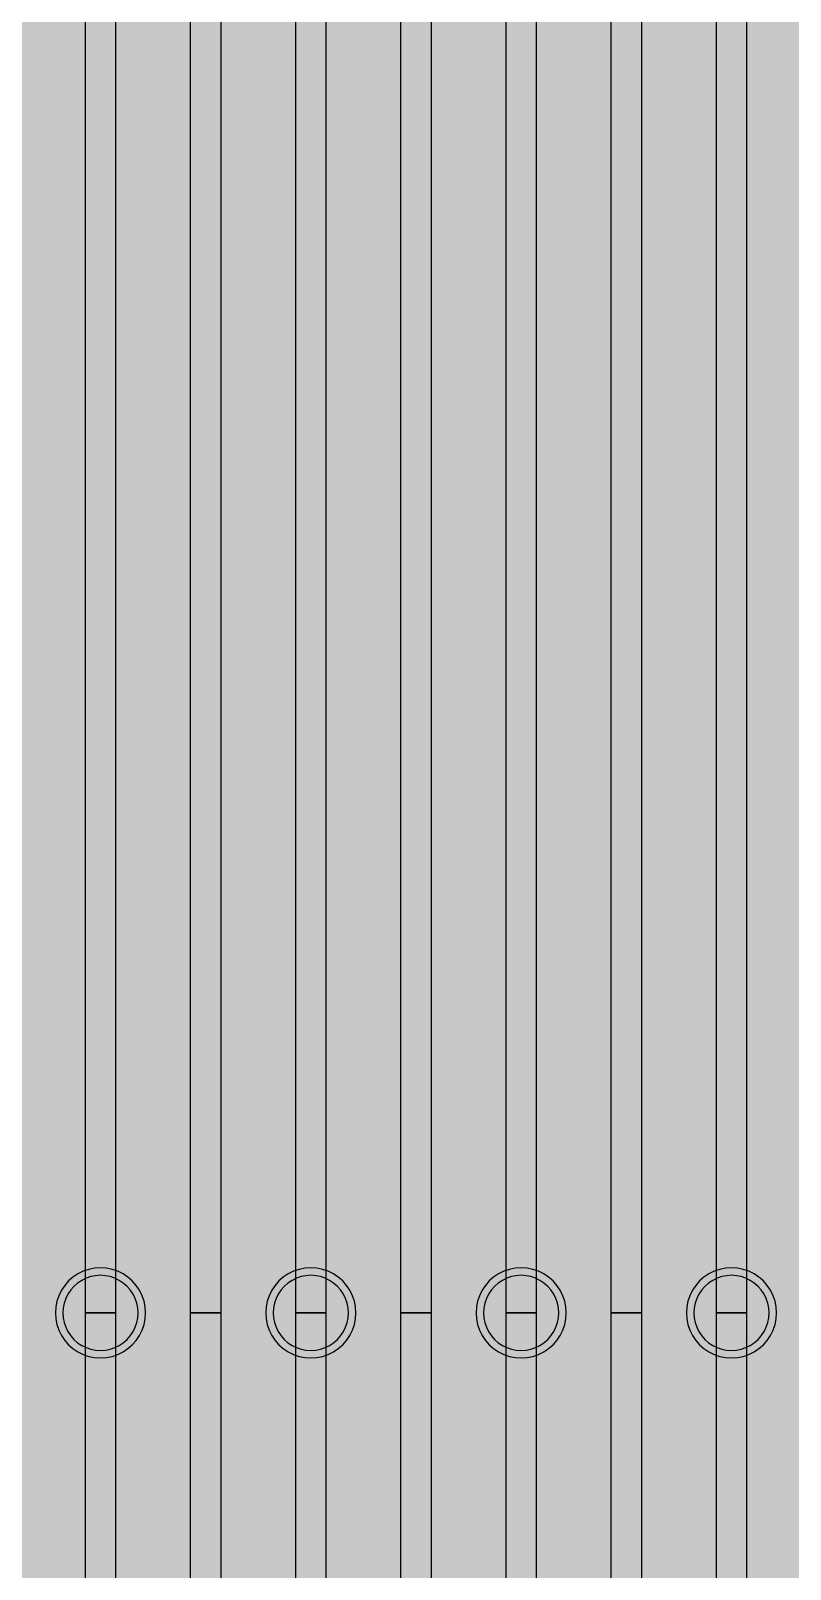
# Model space of a CAD drawing. Header units: metres. Extents: x -7231 to 10969, y -37556 to 1873.
# Drawn here: x 3988.9 to 4039.4, y -16649 to -16546.6 of the extents above; entities that cross this region are included whole.
import ezdxf

# ---------------------------------------------------------------- set-up
doc = ezdxf.new("R2010")
doc.units = ezdxf.units.M
for name, color, linetype in [('Metal1', 4, 'CONTINUOUS'), ('Metal2', 3, 'CONTINUOUS'), ('Polyimide', 7, 'CONTINUOUS')]:
    doc.layers.add(name, color=color, linetype=linetype)

msp = doc.modelspace()

# ---------------------------------------------------------------- hatches: boundary and pattern name
at = {"layer": 'Polyimide'}
msp.add_hatch(color=7, dxfattribs=at).paths.add_polyline_path([(4065.69, -468), (4066.67, -501.99), (4068.51, -535.99), (4071.41, -569.99), (4075.54, -603.99), (4081.04, -637.99), (4088.01, -671.99), (4096.52, -705.98), (4106.62, -739.98), (4118.33, -773.98), (4131.63, -807.98), (4146.49, -841.98), (4162.87, -875.98), (4180.68, -909.97), (4199.83, -943.97), (4220.22, -977.97), (4241.73, -1011.97), (4264.21, -1045.97), (4287.52, -1079.96), (4311.51, -1113.96), (4336.01, -1147.96), (4360.86, -1181.96), (4385.88, -1215.96), (4410.89, -1249.96), (4435.74, -1283.95), (4460.24, -1317.95), (4484.23, -1351.95), (4507.54, -1385.95), (4530.02, -1419.95), (4551.53, -1453.94), (4571.92, -1487.94), (4591.07, -1521.94), (4608.88, -1555.94), (4625.26, -1589.94), (4640.12, -1623.94), (4653.42, -1657.93), (4665.13, -1691.93), (4675.23, -1725.93), (4683.74, -1759.93), (4690.71, -1793.93), (4696.21, -1827.93), (4700.34, -1861.92), (4703.24, -1895.92), (4705.08, -1929.92), (4706.06, -1963.92), (4706.44, -1997.92), (4706.5, -2031.91), (4706.5, -4793.02), (4709.95, -4838.39), (4720.22, -4882.71), (4737.08, -4924.98), (4760.13, -4964.2), (4788.85, -4999.49), (4822.58, -5030.03), (4860.53, -5055.12), (4901.85, -5074.18), (4901.85, -5074.18), (4970.68, -5105.23), (5034.7, -5145.26), (5092.76, -5193.54), (5143.8, -5249.19), (5186.89, -5311.2), (5221.24, -5378.44), (5246.23, -5449.69), (5261.41, -5523.66), (5266.5, -5599), (5261.41, -5674.34), (5246.23, -5748.31), (5221.24, -5819.56), (5186.89, -5886.8), (5143.8, -5948.81), (5092.76, -6004.46), (5034.7, -6052.74), (4970.68, -6092.77), (4901.85, -6123.82), (4860.53, -6142.88), (4822.58, -6167.97), (4788.85, -6198.51), (4760.13, -6233.8), (4737.08, -6273.02), (4720.22, -6315.29), (4709.95, -6359.61), (4706.5, -6404.98), (4706.5, -9221.52), (4709.95, -9266.88), (4720.22, -9311.21), (4737.08, -9353.47), (4760.13, -9392.7), (4788.85, -9427.98), (4822.58, -9458.52), (4860.53, -9483.61), (4901.85, -9502.67), (4970.68, -9533.72), (5034.7, -9573.75), (5092.76, -9622.03), (5143.8, -9677.68), (5186.89, -9739.69), (5221.24, -9806.94), (5246.23, -9878.19), (5261.41, -9952.16), (5266.5, -10027.49), (5261.41, -10102.83), (5246.23, -10176.8), (5221.24, -10248.05), (5186.89, -10315.3), (5143.8, -10377.31), (5092.76, -10432.96), (5034.7, -10481.24), (4970.68, -10521.27), (4901.85, -10552.32), (4860.53, -10571.38), (4822.58, -10596.46), (4788.85, -10627), (4760.13, -10662.29), (4737.08, -10701.52), (4720.22, -10743.78), (4709.95, -10788.1), (4706.5, -10833.47), (4706.5, -13650.01), (4709.95, -13695.38), (4720.22, -13739.7), (4737.08, -13781.96), (4760.13, -13821.19), (4788.85, -13856.48), (4822.58, -13887.02), (4860.53, -13912.11), (4901.85, -13931.17), (4970.68, -13962.22), (5034.7, -14002.25), (5092.76, -14050.53), (5143.8, -14106.18), (5186.89, -14168.19), (5221.24, -14235.43), (5246.23, -14306.68), (5261.41, -14380.65), (5266.5, -14455.99), (5261.41, -14531.33), (5246.23, -14605.29), (5221.24, -14676.55), (5186.89, -14743.79), (5143.8, -14805.8), (5092.76, -14861.45), (5034.7, -14909.73), (4970.68, -14949.76), (4901.85, -14980.81), (4860.53, -14999.87), (4822.58, -15024.96), (4788.85, -15055.5), (4760.13, -15090.79), (4737.08, -15130.01), (4720.22, -15172.27), (4709.95, -15216.6), (4706.5, -15261.97), (4706.5, -15455.99), (4720.95, -15750.04), (4764.14, -16041.26), (4835.68, -16326.84), (4934.86, -16604.04), (5060.74, -16870.18), (5212.09, -17122.7), (5387.47, -17359.17), (5585.18, -17577.31), (5803.32, -17775.02), (6039.79, -17950.4), (6292.31, -18101.75), (6558.45, -18227.63), (6835.65, -18326.81), (7121.23, -18398.34), (7412.45, -18441.54), (7706.5, -18455.99), (9969.01, -18455.99), (10047.42, -18459.84), (10125.08, -18471.36), (10201.23, -18490.44), (10275.15, -18516.89), (10346.12, -18550.45), (10413.46, -18590.81), (10476.52, -18637.58), (10534.69, -18690.3), (10587.41, -18748.47), (10634.18, -18811.53), (10674.54, -18878.87), (10708.11, -18949.84), (10734.56, -19023.76), (10753.63, -19099.92), (10765.15, -19177.58), (10769.01, -19255.99), (10769.01, -20895.8), (10730.24, -20951.41), (10694.6, -21009.08), (10662.21, -21068.63), (10633.17, -21129.89), (10607.55, -21192.66), (10585.45, -21256.74), (10566.93, -21321.96), (10552.05, -21388.09), (10540.84, -21454.95), (10533.35, -21522.33), (10529.6, -21590.02), (10529.6, -21657.81), (10533.35, -21725.5), (10540.84, -21792.87), (10552.05, -21859.73), (10566.93, -21925.87), (10585.45, -21991.08), (10607.55, -22055.17), (10633.17, -22117.94), (10662.21, -22179.19), (10694.6, -22238.74), (10730.24, -22296.41), (10769.01, -22352.03), (10769.01, -32454.24), (10728.74, -32510.49), (10691.72, -32568.92), (10658.05, -32629.35), (10627.85, -32691.58), (10601.2, -32755.42), (10578.21, -32820.67), (10558.93, -32887.1), (10543.44, -32954.52), (10531.77, -33022.71), (10523.97, -33091.44), (10520.07, -33160.51), (10520.07, -33229.69), (10523.97, -33298.75), (10531.77, -33367.49), (10543.44, -33435.67), (10558.93, -33503.09), (10578.21, -33569.53), (10601.2, -33634.77), (10627.85, -33698.61), (10658.05, -33760.85), (10691.72, -33821.28), (10728.74, -33879.71), (10769.01, -33935.96), (10769.01, -36556), (10765.15, -36634.41), (10753.63, -36712.07), (10734.56, -36788.23), (10708.11, -36862.15), (10674.54, -36933.12), (10634.18, -37000.46), (10587.41, -37063.51), (10534.69, -37121.69), (10476.52, -37174.41), (10413.46, -37221.18), (10346.12, -37261.54), (10275.15, -37295.1), (10201.23, -37321.55), (10125.08, -37340.63), (10047.42, -37352.15), (9969.01, -37356), (-6231.01, -37356), (-6309.42, -37352.15), (-6387.08, -37340.63), (-6463.23, -37321.55), (-6537.15, -37295.1), (-6608.12, -37261.54), (-6675.46, -37221.18), (-6738.52, -37174.41), (-6796.69, -37121.69), (-6849.41, -37063.51), (-6896.18, -37000.46), (-6936.54, -36933.12), (-6970.11, -36862.15), (-6996.56, -36788.23), (-7015.63, -36712.07), (-7027.15, -36634.41), (-7031.01, -36556), (-7031.01, -33936), (-6990.74, -33879.75), (-6953.7, -33821.31), (-6920.03, -33760.88), (-6889.82, -33698.64), (-6863.18, -33634.8), (-6840.18, -33569.55), (-6820.9, -33503.11), (-6805.4, -33435.69), (-6793.74, -33367.49), (-6785.94, -33298.75), (-6782.03, -33229.68), (-6782.03, -33160.5), (-6785.94, -33091.43), (-6793.74, -33022.69), (-6805.4, -32954.5), (-6820.9, -32887.07), (-6840.18, -32820.63), (-6863.18, -32755.39), (-6889.82, -32691.54), (-6920.03, -32629.3), (-6953.7, -32568.87), (-6990.74, -32510.43), (-7031.01, -32454.18), (-7031.01, -22364.83), (-6990.74, -22308.58), (-6953.7, -22250.14), (-6920.03, -22189.71), (-6889.82, -22127.47), (-6863.18, -22063.62), (-6840.18, -21998.38), (-6820.9, -21931.94), (-6805.4, -21864.51), (-6793.74, -21796.32), (-6785.94, -21727.58), (-6782.03, -21658.51), (-6782.03, -21589.33), (-6785.94, -21520.26), (-6793.74, -21451.52), (-6805.4, -21383.32), (-6820.9, -21315.9), (-6840.18, -21249.46), (-6863.18, -21184.21), (-6889.82, -21120.37), (-6920.03, -21058.13), (-6953.7, -20997.7), (-6990.74, -20939.26), (-7031.01, -20883.01), (-7031.01, -19255.99), (-7027.15, -19177.58), (-7015.63, -19099.92), (-6996.56, -19023.76), (-6970.11, -18949.84), (-6936.54, -18878.87), (-6896.18, -18811.53), (-6849.41, -18748.47), (-6796.69, -18690.3), (-6738.52, -18637.58), (-6675.46, -18590.81), (-6608.12, -18550.45), (-6537.15, -18516.89), (-6463.23, -18490.44), (-6387.08, -18471.36), (-6309.42, -18459.84), (-6231.01, -18455.99), (-3968.5, -18455.99), (-3674.45, -18441.54), (-3383.23, -18398.34), (-3097.65, -18326.81), (-2820.45, -18227.63), (-2554.31, -18101.75), (-2301.79, -17950.4), (-2065.32, -17775.02), (-1847.18, -17577.31), (-1649.47, -17359.17), (-1474.09, -17122.7), (-1322.74, -16870.18), (-1196.86, -16604.04), (-1097.68, -16326.84), (-1026.14, -16041.26), (-982.95, -15750.04), (-968.5, -15455.99), (-968.5, -15261.97), (-971.95, -15216.6), (-982.22, -15172.27), (-999.08, -15130.01), (-1022.13, -15090.79), (-1050.85, -15055.5), (-1084.58, -15024.96), (-1122.53, -14999.87), (-1163.85, -14980.81), (-1232.68, -14949.76), (-1296.7, -14909.73), (-1354.76, -14861.45), (-1405.8, -14805.8), (-1448.89, -14743.79), (-1483.24, -14676.55), (-1508.23, -14605.29), (-1523.41, -14531.33), (-1528.5, -14455.99), (-1523.41, -14380.65), (-1508.23, -14306.68), (-1483.24, -14235.43), (-1448.89, -14168.19), (-1405.8, -14106.18), (-1354.76, -14050.53), (-1296.7, -14002.25), (-1232.68, -13962.22), (-1163.85, -13931.17), (-1122.53, -13912.11), (-1084.58, -13887.02), (-1050.85, -13856.48), (-1022.13, -13821.19), (-999.08, -13781.96), (-982.22, -13739.7), (-971.95, -13695.38), (-968.5, -13650.01), (-968.5, -12309.64), (-971.95, -12264.27), (-982.22, -12219.94), (-999.08, -12177.68), (-1022.13, -12138.46), (-1050.85, -12103.17), (-1084.58, -12072.63), (-1122.53, -12047.54), (-1163.85, -12028.48), (-1232.68, -11997.43), (-1296.7, -11957.4), (-1354.76, -11909.12), (-1405.8, -11853.47), (-1448.89, -11791.46), (-1483.24, -11724.22), (-1508.23, -11652.96), (-1523.41, -11579), (-1528.5, -11503.66), (-1523.41, -11428.32), (-1508.23, -11354.35), (-1483.24, -11283.1), (-1448.89, -11215.86), (-1405.8, -11153.85), (-1354.76, -11098.2), (-1296.7, -11049.92), (-1232.68, -11009.89), (-1163.85, -10978.84), (-1122.53, -10959.78), (-1084.58, -10934.69), (-1050.85, -10904.15), (-1022.13, -10868.86), (-999.08, -10829.63), (-982.22, -10787.37), (-971.95, -10743.05), (-968.5, -10697.68), (-968.5, -9357.31), (-971.95, -9311.94), (-982.22, -9267.62), (-999.08, -9225.35), (-1022.13, -9186.13), (-1050.85, -9150.84), (-1084.58, -9120.3), (-1122.53, -9095.21), (-1163.85, -9076.15), (-1163.85, -9076.15), (-1232.68, -9045.1), (-1296.7, -9005.07), (-1354.76, -8956.79), (-1405.8, -8901.14), (-1448.89, -8839.13), (-1483.24, -8771.89), (-1508.23, -8700.64), (-1523.41, -8626.67), (-1528.5, -8551.33), (-1523.41, -8475.99), (-1508.23, -8402.02), (-1483.24, -8330.77), (-1448.89, -8263.53), (-1405.8, -8201.52), (-1354.76, -8145.87), (-1296.7, -8097.59), (-1232.68, -8057.56), (-1163.85, -8026.51), (-1163.85, -8026.51), (-1122.53, -8007.45), (-1084.58, -7982.36), (-1050.85, -7951.82), (-1022.13, -7916.53), (-999.08, -7877.31), (-982.22, -7835.04), (-971.95, -7790.72), (-968.5, -7745.35), (-968.5, -6404.98), (-971.95, -6359.61), (-982.22, -6315.29), (-999.08, -6273.02), (-1022.13, -6233.8), (-1050.85, -6198.51), (-1084.58, -6167.97), (-1122.53, -6142.88), (-1163.85, -6123.82), (-1163.85, -6123.82), (-1232.68, -6092.77), (-1296.7, -6052.74), (-1354.76, -6004.46), (-1405.8, -5948.81), (-1448.89, -5886.8), (-1483.24, -5819.56), (-1508.23, -5748.31), (-1523.41, -5674.34), (-1528.5, -5599), (-1523.41, -5523.66), (-1508.23, -5449.69), (-1483.24, -5378.44), (-1448.89, -5311.2), (-1405.8, -5249.19), (-1354.76, -5193.54), (-1296.7, -5145.26), (-1232.68, -5105.23), (-1163.85, -5074.18), (-1163.85, -5074.18), (-1122.53, -5055.12), (-1084.58, -5030.03), (-1050.85, -4999.49), (-1022.13, -4964.2), (-999.08, -4924.98), (-982.22, -4882.71), (-971.95, -4838.39), (-968.5, -4793.02), (-968.5, -2031.91), (-968.44, -1997.92), (-968.06, -1963.92), (-967.05, -1929.92), (-965.18, -1895.92), (-962.22, -1861.92), (-958.01, -1827.93), (-952.41, -1793.93), (-945.31, -1759.93), (-936.64, -1725.93), (-926.35, -1691.93), (-914.43, -1657.93), (-900.88, -1623.94), (-885.74, -1589.94), (-869.05, -1555.94), (-850.91, -1521.94), (-831.4, -1487.94), (-810.63, -1453.94), (-788.72, -1419.95), (-765.82, -1385.95), (-742.07, -1351.95), (-717.63, -1317.95), (-692.67, -1283.95), (-667.36, -1249.96), (-641.88, -1215.96), (-616.39, -1181.96), (-591.08, -1147.96), (-566.12, -1113.96), (-541.68, -1079.96), (-517.93, -1045.97), (-495.03, -1011.97), (-473.12, -977.97), (-452.35, -943.97), (-432.84, -909.97), (-414.7, -875.98), (-398.01, -841.98), (-382.87, -807.98), (-369.32, -773.98), (-357.4, -739.98), (-347.11, -705.98), (-338.44, -671.99), (-331.34, -637.99), (-325.74, -603.99), (-321.53, -569.99), (-318.57, -535.99), (-316.7, -501.99), (-315.69, -468), (-315.31, -434), (-315.25, -400), (-315.25, 401), (-315.25, 451), (-315.25, 1644), (-270.25, 1644), (-270.03, 1637.13), (-269.35, 1630.29), (-268.23, 1623.52), (-266.67, 1616.82), (-264.68, 1610.25), (-262.26, 1603.82), (-259.42, 1597.56), (-256.18, 1591.5), (-252.55, 1585.67), (-248.55, 1580.08), (-244.19, 1574.77), (-239.5, 1569.75), (-234.48, 1565.06), (-229.17, 1560.7), (-223.58, 1556.7), (-217.75, 1553.07), (-211.69, 1549.83), (-205.43, 1546.99), (-199, 1544.57), (-192.43, 1542.58), (-185.73, 1541.02), (-178.96, 1539.9), (-172.12, 1539.22), (-165.25, 1539), (-158.38, 1539.22), (-151.54, 1539.9), (-144.77, 1541.02), (-138.07, 1542.58), (-131.5, 1544.57), (-125.07, 1546.99), (-118.81, 1549.83), (-112.75, 1553.07), (-106.92, 1556.7), (-101.33, 1560.7), (-96.02, 1565.06), (-91, 1569.75), (-86.31, 1574.77), (-81.95, 1580.08), (-77.95, 1585.67), (-74.32, 1591.5), (-71.08, 1597.56), (-68.24, 1603.82), (-65.82, 1610.25), (-63.83, 1616.82), (-62.27, 1623.52), (-61.15, 1630.29), (-60.47, 1637.13), (-60.25, 1644), (1853, 1644), (1853, 1573), (3815.25, 1573), (3815.46, 1579.54), (3816.11, 1586.05), (3817.17, 1592.51), (3818.66, 1598.88), (3820.56, 1605.14), (3822.86, 1611.27), (3825.56, 1617.23), (3828.65, 1623), (3832.1, 1628.56), (3835.91, 1633.88), (3840.07, 1638.93), (3844.54, 1643.71), (3849.32, 1648.18), (3854.37, 1652.34), (3859.69, 1656.15), (3865.25, 1659.6), (3871.02, 1662.69), (3876.98, 1665.39), (3883.11, 1667.69), (3889.37, 1669.59), (3895.74, 1671.08), (3902.2, 1672.14), (3908.71, 1672.79), (3915.25, 1673), (3921.79, 1672.79), (3928.3, 1672.14), (3934.76, 1671.08), (3941.13, 1669.59), (3947.39, 1667.69), (3953.52, 1665.39), (3959.48, 1662.69), (3965.25, 1659.6), (3970.81, 1656.15), (3976.13, 1652.34), (3981.18, 1648.18), (3985.96, 1643.71), (3990.43, 1638.93), (3994.59, 1633.88), (3998.4, 1628.56), (4001.85, 1623), (4004.94, 1617.23), (4007.64, 1611.27), (4009.94, 1605.14), (4011.84, 1598.88), (4013.33, 1592.51), (4014.39, 1586.05), (4015.04, 1579.54), (4015.25, 1573), (4065.25, 1573), (4065.25, 451), (4065.25, 401), (4065.25, -400), (4065.31, -434), (4065.69, -468)])

# ---------------------------------------------------------------- linework, layer by layer
at = {"layer": 'Metal1'}
for points in [[(3994.5, -2031.65), (3994.5, -16631.91), (3992.5, -16631.91), (3992.5, -2032.18)], [(4001.5, -2031.65), (4001.5, -16631.91), (3999.5, -16631.91), (3999.5, -2032.18)], [(4008.5, -2031.65), (4008.5, -16631.91), (4006.5, -16631.91), (4006.5, -2032.18)], [(4015.5, -2031.65), (4015.5, -16631.91), (4013.5, -16631.91), (4013.5, -2032.18)], [(4022.5, -2031.65), (4022.5, -16631.91), (4020.5, -16631.91), (4020.5, -2032.18)], [(4029.5, -2031.65), (4029.5, -16631.91), (4027.5, -16631.91), (4027.5, -2032.18)], [(4036.5, -2031.65), (4036.5, -16631.91), (4034.5, -16631.91), (4034.5, -2032.18)], [(3864.25, -17788.77), (3883.61, -17766.27), (3902.96, -17743.77), (3922.32, -17721.27), (3941.67, -17698.76), (3961.03, -17676.26), (3980.39, -17653.76), (3991.88, -17640.4), (3999.5, -17619.86), (3999.5, -16631.91), (4001.5, -16631.91), (4001.5, -17620.22), (3993.63, -17641.43), (3981.9, -17655.07), (3962.55, -17677.57), (3943.19, -17700.07), (3923.83, -17722.57), (3904.48, -17745.07), (3885.12, -17767.57), (3865.77, -17790.07)], [(3877.36, -17788.76), (3896.85, -17766.26), (3916.33, -17743.76), (3935.81, -17721.26), (3955.3, -17698.76), (3974.78, -17676.26), (3994.26, -17653.76), (4005.83, -17640.4), (4013.5, -17619.83), (4013.5, -16631.91), (4015.5, -16631.91), (4015.5, -17620.19), (4007.58, -17641.43), (3995.77, -17655.07), (3976.29, -17677.57), (3956.81, -17700.07), (3937.32, -17722.57), (3917.84, -17745.07), (3898.36, -17767.57), (3878.88, -17790.07)], [(3890.48, -17788.76), (3910.09, -17766.26), (3929.7, -17743.76), (3949.31, -17721.26), (3968.92, -17698.76), (3988.53, -17676.26), (4008.14, -17653.76), (4019.78, -17640.39), (4027.5, -17619.79), (4027.5, -16631.91), (4029.5, -16631.91), (4029.5, -17620.16), (4021.53, -17641.44), (4009.64, -17655.07), (3990.03, -17677.57), (3970.42, -17700.07), (3950.81, -17722.57), (3931.2, -17745.08), (3911.59, -17767.58), (3891.98, -17790.08)]]:
    msp.add_lwpolyline(points, dxfattribs=at)
for points in [[(3996.5, -16631.91), (3996.47, -16631.52), (3996.4, -16631.14), (3996.27, -16630.77), (3996.1, -16630.41), (3995.88, -16630.09), (3995.62, -16629.79), (3995.33, -16629.53), (3995, -16629.32), (3994.65, -16629.14), (3994.28, -16629.02), (3993.89, -16628.94), (3993.5, -16628.91), (3993.11, -16628.94), (3992.72, -16629.02), (3992.35, -16629.14), (3992, -16629.32), (3991.67, -16629.53), (3991.38, -16629.79), (3991.12, -16630.09), (3990.9, -16630.41), (3990.73, -16630.77), (3990.6, -16631.14), (3990.53, -16631.52), (3990.5, -16631.91), (3990.53, -16632.31), (3990.6, -16632.69), (3990.73, -16633.06), (3990.9, -16633.41), (3991.12, -16633.74), (3991.38, -16634.04), (3991.67, -16634.29), (3992, -16634.51), (3992.35, -16634.69), (3992.72, -16634.81), (3993.11, -16634.89), (3993.5, -16634.91), (3993.89, -16634.89), (3994.28, -16634.81), (3994.65, -16634.69), (3995, -16634.51), (3995.33, -16634.29), (3995.62, -16634.04), (3995.88, -16633.74), (3996.1, -16633.41), (3996.27, -16633.06), (3996.4, -16632.69), (3996.47, -16632.31), (3996.5, -16631.91)], [(4010.5, -16631.91), (4010.47, -16631.52), (4010.4, -16631.14), (4010.27, -16630.77), (4010.1, -16630.41), (4009.88, -16630.09), (4009.62, -16629.79), (4009.33, -16629.53), (4009, -16629.32), (4008.65, -16629.14), (4008.28, -16629.02), (4007.89, -16628.94), (4007.5, -16628.91), (4007.11, -16628.94), (4006.72, -16629.02), (4006.35, -16629.14), (4006, -16629.32), (4005.67, -16629.53), (4005.38, -16629.79), (4005.12, -16630.09), (4004.9, -16630.41), (4004.73, -16630.77), (4004.6, -16631.14), (4004.53, -16631.52), (4004.5, -16631.91), (4004.53, -16632.31), (4004.6, -16632.69), (4004.73, -16633.06), (4004.9, -16633.41), (4005.12, -16633.74), (4005.38, -16634.04), (4005.67, -16634.29), (4006, -16634.51), (4006.35, -16634.69), (4006.72, -16634.81), (4007.11, -16634.89), (4007.5, -16634.91), (4007.89, -16634.89), (4008.28, -16634.81), (4008.65, -16634.69), (4009, -16634.51), (4009.33, -16634.29), (4009.62, -16634.04), (4009.88, -16633.74), (4010.1, -16633.41), (4010.27, -16633.06), (4010.4, -16632.69), (4010.47, -16632.31), (4010.5, -16631.91)], [(4024.5, -16631.91), (4024.47, -16631.52), (4024.4, -16631.14), (4024.27, -16630.77), (4024.1, -16630.41), (4023.88, -16630.09), (4023.62, -16629.79), (4023.33, -16629.53), (4023, -16629.32), (4022.65, -16629.14), (4022.28, -16629.02), (4021.89, -16628.94), (4021.5, -16628.91), (4021.11, -16628.94), (4020.72, -16629.02), (4020.35, -16629.14), (4020, -16629.32), (4019.67, -16629.53), (4019.38, -16629.79), (4019.12, -16630.09), (4018.9, -16630.41), (4018.73, -16630.77), (4018.6, -16631.14), (4018.53, -16631.52), (4018.5, -16631.91), (4018.53, -16632.31), (4018.6, -16632.69), (4018.73, -16633.06), (4018.9, -16633.41), (4019.12, -16633.74), (4019.38, -16634.04), (4019.67, -16634.29), (4020, -16634.51), (4020.35, -16634.69), (4020.72, -16634.81), (4021.11, -16634.89), (4021.5, -16634.91), (4021.89, -16634.89), (4022.28, -16634.81), (4022.65, -16634.69), (4023, -16634.51), (4023.33, -16634.29), (4023.62, -16634.04), (4023.88, -16633.74), (4024.1, -16633.41), (4024.27, -16633.06), (4024.4, -16632.69), (4024.47, -16632.31), (4024.5, -16631.91)], [(4038.5, -16631.91), (4038.47, -16631.52), (4038.4, -16631.14), (4038.27, -16630.77), (4038.1, -16630.41), (4037.88, -16630.09), (4037.62, -16629.79), (4037.33, -16629.53), (4037, -16629.32), (4036.65, -16629.14), (4036.28, -16629.02), (4035.89, -16628.94), (4035.5, -16628.91), (4035.11, -16628.94), (4034.72, -16629.02), (4034.35, -16629.14), (4034, -16629.32), (4033.67, -16629.53), (4033.38, -16629.79), (4033.12, -16630.09), (4032.9, -16630.41), (4032.73, -16630.77), (4032.6, -16631.14), (4032.53, -16631.52), (4032.5, -16631.91), (4032.53, -16632.31), (4032.6, -16632.69), (4032.73, -16633.06), (4032.9, -16633.41), (4033.12, -16633.74), (4033.38, -16634.04), (4033.67, -16634.29), (4034, -16634.51), (4034.35, -16634.69), (4034.72, -16634.81), (4035.11, -16634.89), (4035.5, -16634.91), (4035.89, -16634.89), (4036.28, -16634.81), (4036.65, -16634.69), (4037, -16634.51), (4037.33, -16634.29), (4037.62, -16634.04), (4037.88, -16633.74), (4038.1, -16633.41), (4038.27, -16633.06), (4038.4, -16632.69), (4038.47, -16632.31), (4038.5, -16631.91)]]:
    msp.add_lwpolyline(points, close=True, dxfattribs=at)
at = {"layer": 'Metal2'}
for points in [[(3996.5, -16631.91), (3996.47, -16631.52), (3996.4, -16631.14), (3996.27, -16630.77), (3996.1, -16630.41), (3995.88, -16630.09), (3995.62, -16629.79), (3995.33, -16629.53), (3995, -16629.32), (3994.65, -16629.14), (3994.28, -16629.02), (3993.89, -16628.94), (3993.5, -16628.91), (3993.11, -16628.94), (3992.72, -16629.02), (3992.35, -16629.14), (3992, -16629.32), (3991.67, -16629.53), (3991.38, -16629.79), (3991.12, -16630.09), (3990.9, -16630.41), (3990.73, -16630.77), (3990.6, -16631.14), (3990.53, -16631.52), (3990.5, -16631.91), (3990.53, -16632.31), (3990.6, -16632.69), (3990.73, -16633.06), (3990.9, -16633.41), (3991.12, -16633.74), (3991.38, -16634.04), (3991.67, -16634.29), (3992, -16634.51), (3992.35, -16634.69), (3992.72, -16634.81), (3993.11, -16634.89), (3993.5, -16634.91), (3993.89, -16634.89), (3994.28, -16634.81), (3994.65, -16634.69), (3995, -16634.51), (3995.33, -16634.29), (3995.62, -16634.04), (3995.88, -16633.74), (3996.1, -16633.41), (3996.27, -16633.06), (3996.4, -16632.69), (3996.47, -16632.31), (3996.5, -16631.91)], [(4010.5, -16631.91), (4010.47, -16631.52), (4010.4, -16631.14), (4010.27, -16630.77), (4010.1, -16630.41), (4009.88, -16630.09), (4009.62, -16629.79), (4009.33, -16629.53), (4009, -16629.32), (4008.65, -16629.14), (4008.28, -16629.02), (4007.89, -16628.94), (4007.5, -16628.91), (4007.11, -16628.94), (4006.72, -16629.02), (4006.35, -16629.14), (4006, -16629.32), (4005.67, -16629.53), (4005.38, -16629.79), (4005.12, -16630.09), (4004.9, -16630.41), (4004.73, -16630.77), (4004.6, -16631.14), (4004.53, -16631.52), (4004.5, -16631.91), (4004.53, -16632.31), (4004.6, -16632.69), (4004.73, -16633.06), (4004.9, -16633.41), (4005.12, -16633.74), (4005.38, -16634.04), (4005.67, -16634.29), (4006, -16634.51), (4006.35, -16634.69), (4006.72, -16634.81), (4007.11, -16634.89), (4007.5, -16634.91), (4007.89, -16634.89), (4008.28, -16634.81), (4008.65, -16634.69), (4009, -16634.51), (4009.33, -16634.29), (4009.62, -16634.04), (4009.88, -16633.74), (4010.1, -16633.41), (4010.27, -16633.06), (4010.4, -16632.69), (4010.47, -16632.31), (4010.5, -16631.91)], [(4024.5, -16631.91), (4024.47, -16631.52), (4024.4, -16631.14), (4024.27, -16630.77), (4024.1, -16630.41), (4023.88, -16630.09), (4023.62, -16629.79), (4023.33, -16629.53), (4023, -16629.32), (4022.65, -16629.14), (4022.28, -16629.02), (4021.89, -16628.94), (4021.5, -16628.91), (4021.11, -16628.94), (4020.72, -16629.02), (4020.35, -16629.14), (4020, -16629.32), (4019.67, -16629.53), (4019.38, -16629.79), (4019.12, -16630.09), (4018.9, -16630.41), (4018.73, -16630.77), (4018.6, -16631.14), (4018.53, -16631.52), (4018.5, -16631.91), (4018.53, -16632.31), (4018.6, -16632.69), (4018.73, -16633.06), (4018.9, -16633.41), (4019.12, -16633.74), (4019.38, -16634.04), (4019.67, -16634.29), (4020, -16634.51), (4020.35, -16634.69), (4020.72, -16634.81), (4021.11, -16634.89), (4021.5, -16634.91), (4021.89, -16634.89), (4022.28, -16634.81), (4022.65, -16634.69), (4023, -16634.51), (4023.33, -16634.29), (4023.62, -16634.04), (4023.88, -16633.74), (4024.1, -16633.41), (4024.27, -16633.06), (4024.4, -16632.69), (4024.47, -16632.31), (4024.5, -16631.91)], [(4038.5, -16631.91), (4038.47, -16631.52), (4038.4, -16631.14), (4038.27, -16630.77), (4038.1, -16630.41), (4037.88, -16630.09), (4037.62, -16629.79), (4037.33, -16629.53), (4037, -16629.32), (4036.65, -16629.14), (4036.28, -16629.02), (4035.89, -16628.94), (4035.5, -16628.91), (4035.11, -16628.94), (4034.72, -16629.02), (4034.35, -16629.14), (4034, -16629.32), (4033.67, -16629.53), (4033.38, -16629.79), (4033.12, -16630.09), (4032.9, -16630.41), (4032.73, -16630.77), (4032.6, -16631.14), (4032.53, -16631.52), (4032.5, -16631.91), (4032.53, -16632.31), (4032.6, -16632.69), (4032.73, -16633.06), (4032.9, -16633.41), (4033.12, -16633.74), (4033.38, -16634.04), (4033.67, -16634.29), (4034, -16634.51), (4034.35, -16634.69), (4034.72, -16634.81), (4035.11, -16634.89), (4035.5, -16634.91), (4035.89, -16634.89), (4036.28, -16634.81), (4036.65, -16634.69), (4037, -16634.51), (4037.33, -16634.29), (4037.62, -16634.04), (4037.88, -16633.74), (4038.1, -16633.41), (4038.27, -16633.06), (4038.4, -16632.69), (4038.47, -16632.31), (4038.5, -16631.91)]]:
    msp.add_lwpolyline(points, close=True, dxfattribs=at)
for points in [[(3857.7, -17788.77), (3876.99, -17766.27), (3896.28, -17743.77), (3915.57, -17721.27), (3934.86, -17698.77), (3954.16, -17676.27), (3973.45, -17653.76), (3984.91, -17640.4), (3992.5, -17619.88), (3992.5, -16631.91), (3994.5, -16631.91), (3994.5, -17620.24), (3986.66, -17641.43), (3974.97, -17655.07), (3955.67, -17677.57), (3936.38, -17700.07), (3917.09, -17722.57), (3897.8, -17745.07), (3878.51, -17767.57), (3859.21, -17790.07)], [(3870.81, -17788.77), (3890.23, -17766.27), (3909.65, -17743.76), (3929.07, -17721.26), (3948.48, -17698.76), (3967.9, -17676.26), (3987.32, -17653.76), (3998.86, -17640.4), (4006.5, -17619.85), (4006.5, -16631.91), (4008.5, -16631.91), (4008.5, -17620.21), (4000.61, -17641.43), (3988.84, -17655.07), (3969.42, -17677.57), (3950, -17700.07), (3930.58, -17722.57), (3911.16, -17745.07), (3891.74, -17767.57), (3872.32, -17790.07)], [(3883.92, -17788.76), (3903.47, -17766.26), (3923.01, -17743.76), (3942.56, -17721.26), (3962.11, -17698.76), (3981.65, -17676.26), (4001.2, -17653.76), (4012.81, -17640.4), (4020.5, -17619.81), (4020.5, -16631.91), (4022.5, -16631.91), (4022.5, -17620.17), (4014.55, -17641.43), (4002.71, -17655.07), (3983.16, -17677.57), (3963.62, -17700.07), (3944.07, -17722.57), (3924.52, -17745.07), (3904.98, -17767.57), (3885.43, -17790.08)], [(3897.03, -17788.76), (3916.71, -17766.26), (3936.38, -17743.76), (3956.05, -17721.26), (3975.73, -17698.76), (3995.4, -17676.26), (4015.07, -17653.76), (4026.76, -17640.39), (4034.5, -17619.78), (4034.5, -16631.91), (4036.5, -16631.91), (4036.5, -17620.14), (4028.5, -17641.44), (4016.58, -17655.07), (3996.91, -17677.57), (3977.23, -17700.07), (3957.56, -17722.58), (3937.88, -17745.08), (3918.21, -17767.58), (3898.54, -17790.08)]]:
    msp.add_lwpolyline(points, dxfattribs=at)
at = {"layer": 'Via'}
for points in [[(3996, -16631.91), (3995.98, -16631.59), (3995.91, -16631.27), (3995.81, -16630.96), (3995.67, -16630.66), (3995.48, -16630.39), (3995.27, -16630.15), (3995.02, -16629.93), (3994.75, -16629.75), (3994.46, -16629.6), (3994.15, -16629.5), (3993.83, -16629.44), (3993.5, -16629.41), (3993.17, -16629.44), (3992.85, -16629.5), (3992.54, -16629.6), (3992.25, -16629.75), (3991.98, -16629.93), (3991.73, -16630.15), (3991.52, -16630.39), (3991.33, -16630.66), (3991.19, -16630.96), (3991.09, -16631.27), (3991.02, -16631.59), (3991, -16631.91), (3991.02, -16632.24), (3991.09, -16632.56), (3991.19, -16632.87), (3991.33, -16633.16), (3991.52, -16633.44), (3991.73, -16633.68), (3991.98, -16633.9), (3992.25, -16634.08), (3992.54, -16634.22), (3992.85, -16634.33), (3993.17, -16634.39), (3993.5, -16634.41), (3993.83, -16634.39), (3994.15, -16634.33), (3994.46, -16634.22), (3994.75, -16634.08), (3995.02, -16633.9), (3995.27, -16633.68), (3995.48, -16633.44), (3995.67, -16633.16), (3995.81, -16632.87), (3995.91, -16632.56), (3995.98, -16632.24), (3996, -16631.91)], [(4010, -16631.91), (4009.98, -16631.59), (4009.91, -16631.27), (4009.81, -16630.96), (4009.67, -16630.66), (4009.48, -16630.39), (4009.27, -16630.15), (4009.02, -16629.93), (4008.75, -16629.75), (4008.46, -16629.6), (4008.15, -16629.5), (4007.83, -16629.44), (4007.5, -16629.41), (4007.17, -16629.44), (4006.85, -16629.5), (4006.54, -16629.6), (4006.25, -16629.75), (4005.98, -16629.93), (4005.73, -16630.15), (4005.52, -16630.39), (4005.33, -16630.66), (4005.19, -16630.96), (4005.09, -16631.27), (4005.02, -16631.59), (4005, -16631.91), (4005.02, -16632.24), (4005.09, -16632.56), (4005.19, -16632.87), (4005.33, -16633.16), (4005.52, -16633.44), (4005.73, -16633.68), (4005.98, -16633.9), (4006.25, -16634.08), (4006.54, -16634.22), (4006.85, -16634.33), (4007.17, -16634.39), (4007.5, -16634.41), (4007.83, -16634.39), (4008.15, -16634.33), (4008.46, -16634.22), (4008.75, -16634.08), (4009.02, -16633.9), (4009.27, -16633.68), (4009.48, -16633.44), (4009.67, -16633.16), (4009.81, -16632.87), (4009.91, -16632.56), (4009.98, -16632.24), (4010, -16631.91)], [(4024, -16631.91), (4023.98, -16631.59), (4023.91, -16631.27), (4023.81, -16630.96), (4023.67, -16630.66), (4023.48, -16630.39), (4023.27, -16630.15), (4023.02, -16629.93), (4022.75, -16629.75), (4022.46, -16629.6), (4022.15, -16629.5), (4021.83, -16629.44), (4021.5, -16629.41), (4021.17, -16629.44), (4020.85, -16629.5), (4020.54, -16629.6), (4020.25, -16629.75), (4019.98, -16629.93), (4019.73, -16630.15), (4019.52, -16630.39), (4019.33, -16630.66), (4019.19, -16630.96), (4019.09, -16631.27), (4019.02, -16631.59), (4019, -16631.91), (4019.02, -16632.24), (4019.09, -16632.56), (4019.19, -16632.87), (4019.33, -16633.16), (4019.52, -16633.44), (4019.73, -16633.68), (4019.98, -16633.9), (4020.25, -16634.08), (4020.54, -16634.22), (4020.85, -16634.33), (4021.17, -16634.39), (4021.5, -16634.41), (4021.83, -16634.39), (4022.15, -16634.33), (4022.46, -16634.22), (4022.75, -16634.08), (4023.02, -16633.9), (4023.27, -16633.68), (4023.48, -16633.44), (4023.67, -16633.16), (4023.81, -16632.87), (4023.91, -16632.56), (4023.98, -16632.24), (4024, -16631.91)], [(4038, -16631.91), (4037.98, -16631.59), (4037.91, -16631.27), (4037.81, -16630.96), (4037.67, -16630.66), (4037.48, -16630.39), (4037.27, -16630.15), (4037.02, -16629.93), (4036.75, -16629.75), (4036.46, -16629.6), (4036.15, -16629.5), (4035.83, -16629.44), (4035.5, -16629.41), (4035.17, -16629.44), (4034.85, -16629.5), (4034.54, -16629.6), (4034.25, -16629.75), (4033.98, -16629.93), (4033.73, -16630.15), (4033.52, -16630.39), (4033.33, -16630.66), (4033.19, -16630.96), (4033.09, -16631.27), (4033.02, -16631.59), (4033, -16631.91), (4033.02, -16632.24), (4033.09, -16632.56), (4033.19, -16632.87), (4033.33, -16633.16), (4033.52, -16633.44), (4033.73, -16633.68), (4033.98, -16633.9), (4034.25, -16634.08), (4034.54, -16634.22), (4034.85, -16634.33), (4035.17, -16634.39), (4035.5, -16634.41), (4035.83, -16634.39), (4036.15, -16634.33), (4036.46, -16634.22), (4036.75, -16634.08), (4037.02, -16633.9), (4037.27, -16633.68), (4037.48, -16633.44), (4037.67, -16633.16), (4037.81, -16632.87), (4037.91, -16632.56), (4037.98, -16632.24), (4038, -16631.91)]]:
    msp.add_lwpolyline(points, close=True, dxfattribs=at)

doc.saveas('drawing.dxf')
